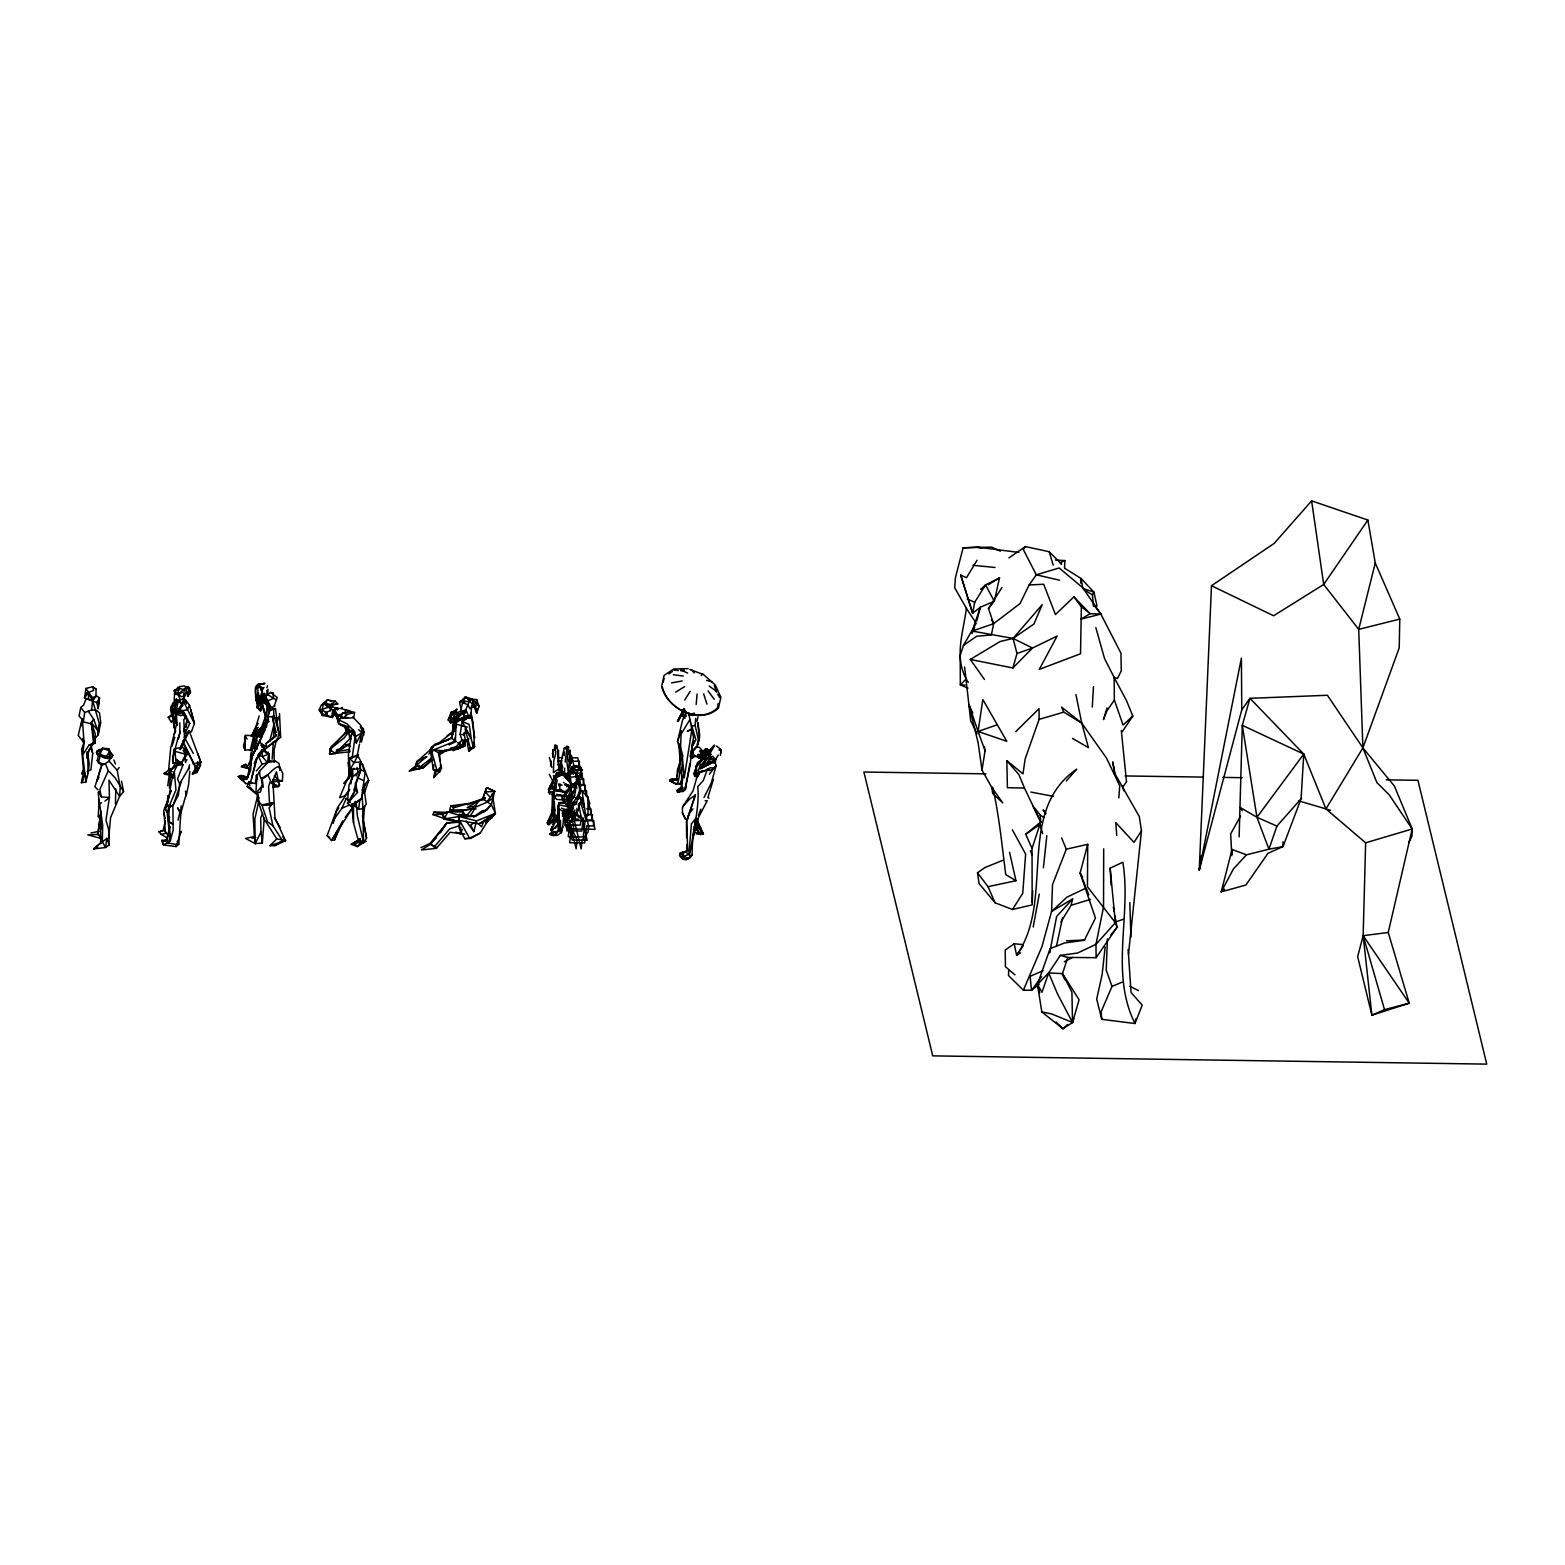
<?xml version="1.0" encoding="UTF-8"?>
<svg xmlns="http://www.w3.org/2000/svg" width="1565" height="1565" viewBox="0 0 1565 1565"><rect width="100%" height="100%" fill="white"/><g stroke="black" fill="none" stroke-linecap="round" stroke-linejoin="round"><path stroke-width="1.5" d="M256.914 706.95C259.007 711.488 254.684 698.401 258.597 700.455M992.719 787.254C999.155 815.854 1001.991 845.354 1005.728 874.581L1015.978 880.723L1009.562 852.338M551.976 812.685L552.465 792.555L554.264 790.403L563.557 791.362M1103.697 848.836L1103.54 906.957L1095.97 944.36L1096.126 957.682L1067.76 957.428L1060.327 955.393L1048.648 972.921L1037.439 984.405L1041.84 1011.949L1062.987 1028.792L1072.514 1022.512L1073.786 1018.678M554.049 799.871L554.264 790.403L564.985 792.36M677.136 778.451L670.348 779.487L669.663 780.779L676.432 784.241L680.795 783.928L683.103 775.144M1111.189 885.203L1110.152 868.164L1122.848 862.237C1131.652 915.564 1109.663 972.55 1134.958 1023.53L1101.799 1019.324L1096.674 999.096L1102.132 974.623L1105.144 946.942M558.431 814.641L558.353 829.978L560.876 832.717L558.314 834.869C550.117 837.745 546.909 831.328 556.925 831.934L558.94 830.409L558.725 810.494M676.432 784.241L669.663 780.779L670.348 779.487M686.879 844.65L686.761 850.793L682.34 852.671L687.661 850.871L686.722 821.195L695.388 795.098L689.774 798.913L682.516 807.031L682.399 812.783L685.118 819.043M1008.662 971.004L1008.506 975.562L1023.393 990.176L1041.977 946.551L1051.582 911.436L1052.502 884.695L1066.313 849.189L1087.714 844.318L1087.44 886.788L1115.375 922.685L1116.999 927.341L1096.126 957.682M575.685 776.651L575.705 772.386L571.753 772.504L569.895 774.577L571.323 785.982L577.759 780.25L575.685 776.651L571.186 777.14M669.663 780.524L676.021 783.693L677.938 782.793L680.032 772.758L679.66 744.412L682.888 756.032M574.883 789.582L576.722 781.639L577.994 782.402L574.785 786.393C578.952 796.82 564.241 804.762 568.741 814.367L570.599 813.644L571.245 806.562L576.037 801.691M96.052 737.448L98.204 734.631L99.475 724.126L92.609 700.533L95.993 695.506L99.534 697.834L98.165 708.123L96.776 702.548L84.53 698.049L85.919 688.424L92.648 686.742L96.071 689.148L95.974 696.582L92.609 700.533L91.611 709.982L84.686 712.505L83.317 721.895L90.398 723.597L93.802 719.431L88.403 711.39M263.018 689.167L262.411 687.641L258.127 686.389L257.638 695.036L258.577 697.149L260.944 696.347L261.453 700.142L265.15 702.118L267.067 706.402L268.358 706.128L268.084 720.78M362.611 806.562L363.628 842.655L357.739 838.527L353.553 823.034L351.636 804.077L352.947 808.694M488.339 820.08L480.181 833.128L470.674 838.429L464.746 838.703L459.23 828.12L459.288 820.51M679.601 855.468L680.032 853.218L683.103 851.849L679.601 855.468C682.027 860.28 686.859 860.633 690.4 857.307L692.18 854.92C691.495 831.934 700.005 809.692 697.775 786.667L703.252 780.602L707.439 769.315L709.864 770.469L712.114 769.491L716.164 765.559L713.992 759.573L716.34 758.516M473.139 742.397L474.488 746.544L468.815 751.356L468.854 748.755L474.488 746.544L473.139 722.697L470.869 712.76L474.743 737.976M256.308 699.301L257.403 703.448L258.382 694.547L257.521 702.372L256.914 698.01L257.599 695.76L257.521 702.372M564.124 755.797L564.202 752.002M1201.333 855.742L1199.259 870.12L1241.397 658.122L1241.769 709.786L1199.259 870.12L1211.486 585.721L1274.145 543.446L1311.627 500.878L1367.869 520.049L1375.263 562.97L1399.775 619.094L1399.227 647.832L1362.9 747.894L1325.946 808.909L1298.696 800.85M454.593 716.653L452.891 733.848L454.632 726.219M709.864 770.469L707.38 769.784L708.652 769.706L696.014 773.482L702.939 770.802L696.014 773.482L695.095 770.645L697.364 762.879L706.93 754.839L704.817 749.987L706.93 754.839L705.893 756.951L705.15 756.091L695.427 766.752M552.523 833.167L554.519 832.169L549.706 834.204L555.497 835.006L558.685 830.546L559.038 802.649L565.884 802.141M984.502 587.09L980.746 589.399L985.559 584.86L999.526 577.857L994.303 601.273L980.336 607.22L972.217 631.067L993.599 623.692L1020.028 603.581L1029.124 584.958L1043.679 584.254L1055.456 614.556L1073.883 596.852L1081.356 606.77L1080.515 653.779L1039.297 669.37L1057.138 636.055L1032.489 648.027L1016.996 653.505L1012.888 667.981L970.32 659.432L984.463 679.484M968.265 682.36C953.007 658.748 963.336 633.16 966.368 608.355L954.709 587.716L955.413 577.759L963.101 547.828L977.284 547.124L1018.854 552.425M108.67 838.194L110.587 817.634L119.566 796.37L109.022 780.211L109.413 797.544L105.99 820.119L108.591 829.411L109.257 844.924L105.461 847.545L102.292 841.52L102.703 825.538L99.104 800.106L98.282 816.245L100.512 819.943L100.962 829M115.438 803.823L115.79 788.916M580.126 787.175L579.969 779.624M573.123 803.354L572.555 813.937L567.195 819.395L567.508 823.053L573.181 821.234L575.724 816.265M1239.128 836.864L1242.297 725.319L1249.966 698.323L1303.762 754.076L1325.946 808.909L1365.639 842.811L1363.154 935.674L1371.899 1015.235L1409.243 1003.185L1388.233 932.466L1412.197 828.981L1394.415 786.08L1362.9 747.894L1327.394 695.271L1249.966 698.323L1241.769 709.786M322.038 715.303L323.486 714.031L332.445 717.474L332.289 714.012L334.147 713.151L332.445 717.474L322.038 715.303L322.175 710.119L327.183 713.249M455.454 719.509L458.643 714.501L455.513 710.569L451.19 712.212L450.544 722.991L454.398 721.191L453.204 717.709M553.032 818.886L549.002 824.912L548.22 822.603C545.442 826.496 553.951 822.74 553.893 818.886M267.067 706.402L265.228 724.575M1375.263 562.97L1358.713 629.365L1362.9 747.894L1376.926 782.656L1389.153 794.766L1412.197 828.981L1411.982 836.121L1408.793 842.616M86.858 758.282L87.092 751.67M259.184 737.213L256.484 733.066L260.983 733.007L255.878 734.318L260.572 737.154L260.964 731.403M348.291 730.757L331.017 746.857L329.511 753.958L335.458 753.489L349.21 743.845M677.215 776.299L680.11 760.923L678.799 743.258M256.582 688.58L256.953 685.079L258.949 683.709L263.82 684.316L264.994 683.377L263.8 682.966M454.398 720.956L450.603 722.541L448.216 719.978L451.19 712.212L455.141 714.383L450.798 715.283L450.544 722.991L455.141 714.383L458.643 714.501L457.469 715.459L455.513 710.569M179.584 689.735L174.85 689.754L174.165 700.181L177.804 701.511L179.682 700.533L184.083 697.912L184.729 694.195M168.277 840.17L161.919 840.385L163.288 844.865L176.141 846.606L178.782 844.2L180.836 813.154L186.352 793.475L185.492 791.049L186.215 795.607L188.504 784.965L189.815 771.212M558.392 761.353L557.023 745.605L554.753 745.41L555.712 753.743L553.756 761.02L553.384 772.64L559.468 768.513L564.261 748.187L567.117 746.309L568.604 747.131L566.863 762.116L568.662 774.519L566.1 777.062L569.699 782.265M569.66 765.715L569.777 762.527L570.99 763.387L568.975 766.596M1032.274 902.516L1032.704 890.661M1107.394 938.902L1106.22 970.104L1112.011 986.38L1101.056 1011.909L1101.799 1019.324M186.939 754.643L174.947 751.317L172.659 757.264L172.776 763.133L176.082 763.348L174.947 751.317L175.886 748.539L182.342 747.19L186.274 750.398L186.939 754.643L181.383 763.231L173.598 766.4L169.744 771.291L167.768 785.728M257.403 703.448C257.99 699.555 250.967 682.262 259.986 685.959C263.566 688.502 262.666 717.592 258.577 708.299L259.223 703.311L263.253 695.114L260.123 703.976C267.459 688.835 252.2 674.143 256.132 701.12L257.56 694.39M264.778 695.251L266.265 697.794L264.661 698.577L264.524 693.569L261.707 700.357M583.178 818.397L578.659 817.282L577.172 815.365L577.309 811.687M681.303 730.698L677.528 741.477L682.34 756.423L681.264 789.327L683.064 776.22M88.168 773.032L87.601 752.198L89.185 763.759L88.168 773.032L85.86 782.011L81.419 782.715L83.591 771.838L81.634 749.107L84.471 741.047M86.173 776.123L85.86 782.011L82.671 754.936L89.107 744.979L94.8 743.219L94.976 738.837M273.542 737.487L274.09 723.949L272.369 716.653L273.797 715.459L273.719 709.278L271.273 707.654L265.502 696.073L270.628 692.415L273.503 693.471M172.776 763.133L173.832 749.342L175.886 748.539M349.914 776.827L348.936 777.707L348.447 753.743L352.203 730.366L355.157 736.606L352.027 758.477M558.138 811.159L557.453 821.586L556.299 814.993M680.54 748.207L681.127 734.005L689.872 719.665L688.854 712.994L692.239 715.42L693.549 715.283L692.317 713.836L694.469 713.131L692.239 715.42L688.424 714.52L693.099 714.246M176.062 723.734L176.512 713.836L185.648 699.868L189.541 705.404L194.451 723.539L191.497 731.501L185.022 733.281L183.848 730.112L187.135 720.526L182.362 712.877L179.173 710.96L187.194 709.884L189.541 705.404M174.302 767.75L174.537 762.957M271.117 781.815L282.404 781.17L282.756 773.325L279.431 766.635C271.782 765.891 259.614 790.579 259.653 771.056L269.278 760.903L275.773 761.294L279.176 763.642L279.802 769.941M568.193 778.49L569.993 750.281L568.643 754.056M89.107 744.979L94.8 743.219L95.289 733.848L91.318 722.717L97.676 730.268L98.204 734.631L100.747 722.658L99.534 712.897L96.287 710.197L91.611 709.982M165.068 818.671L163.679 810.69L167.338 801.691L167.964 795.646L168.238 800.028M364.625 805.74L363.373 821.703L366.582 838.077L363.628 842.655L357.387 815.971L356.194 802.884M549.882 794.355L548.474 789.347L554.127 786.804L556.045 777.59C559.566 775.888 560.524 774.538 562.402 772.582L568.662 774.519M351.929 779.409L352.418 770.137L352.927 774.812M553.736 820.882L552.738 800.165L553.756 795.803L566.1 795.763L559.703 795.137M101.001 811.296L97.832 834.38L101.392 838.058M553.228 797.446L552.367 812.431L550.587 816.539M577.152 776.533L577.309 773.658L575.705 772.386M471.554 705.737L470.987 715.635L469.402 717.865L466.037 718.335L463.592 714.853L469.285 701.433L459.562 701.746L460.716 707.849M169.47 775.888L169.744 771.291L179.701 762.155L183.105 764.62L177.588 778.998L179.623 783.85L178.41 795L173.128 805.212L168.727 807.168L167.494 812.548L165.01 809.203C171.681 794.883 169.098 778.94 177.334 765.363L183.105 764.62M456.354 741.438L448.959 744.744L455.395 741.028L456.217 721.543L465.49 716.105L471.339 715.557L462.184 721.445L460.09 734.376L462.047 740.088L455.845 746.935L450.622 748.109M1064.513 567.743L1064.943 560.583L1055.397 560.035M1092.272 707.067L1093.505 686.624M197.66 761.666L196.994 772.523L192.378 774.108L196.349 767.496L192.378 774.108L197.601 770.058L200.672 764.679L196.994 772.523L197.601 770.058M691.417 750.965L693.549 737.663L689.872 719.665L695.936 739.795L692.473 745.722L690.419 756.893L693.158 757.577L695.349 755.641M708.73 750.672L708.045 749.557L705.306 751.572L704.348 753.763L705.639 755.934L708.769 749.987L705.971 748.657L708.73 750.672L707.947 752.55M1301.082 798.776L1303.762 754.076L1242.297 725.319L1256.93 817.282L1268.941 849.189L1283.007 846.587L1301.082 798.776L1276.923 826.105L1268.941 849.189L1246.483 854.823L1233.474 868.849L1221.209 891.874L1245.857 885.027L1267.983 853.297L1283.007 846.587L1282.987 841.794M257.971 794.629L256.797 792.673L258.166 801.182L261.805 804.86L269.63 804.997L268.574 786.667L270.53 780.661L267.83 774.714L261.375 778.548L262.216 785.61L260.494 791.988L255.858 793.514L256.934 776.181L259.653 771.056M692.434 757.969L694.117 756.325L690.419 756.893M186.215 795.607L186.352 793.475M245.529 764.698L241.206 766.85L249.089 768.708L246.292 766.85L249.304 764.483L254.156 742.495L255.701 727.529L259.164 715.87M569.464 808.107L568.525 803.412L567.743 806.894L569.464 808.107L570.032 805.193L568.173 802.336L569.327 803.275L567.117 805.662L567.899 802.199L571.988 802.747M576.624 797.778L578.17 799.011L580.908 790.384L582.082 790.912L585.76 815.815M699.535 737.369L697.638 745.038L699.535 737.369L697.54 722.658M251.945 749.928L244.903 749.987L244.629 736.763L245.568 735.394L254.43 735.648M272.154 759.142L273.366 741.986M1114.71 773.873L1112.735 761.901L1115.004 773.834L1139.32 816.597L1141.452 830.859L1128.482 954.239L1131.045 992.464L1142.215 1005.16L1134.958 1023.53L1135.701 1018.893M97.891 789.777L94.917 786.726L101.784 765.52L109.178 761.255L110.156 756.756L109.178 761.255L117.199 770.273L120.251 787.215L119.566 796.37L123.596 791.577L121.483 781.15M180.308 713.797L180.64 709.141L176.16 714.481L177.354 725.241M567.938 813.546C571.949 814.602 568.271 814.25 567.704 811.765L568.408 813.604M681.929 786.96L676.706 790.384L677.43 791.89L683.299 791.46L685.431 789.425L685.783 784.73M696.014 773.482L696.582 766.889L709.767 751.493L708.417 757.362L701.824 766.165M169.861 826.887L169.157 836.14L170.311 840.581L167.631 842.987L166.633 839.74L169.861 826.516M257.423 796.8L253.061 814.035L254.371 836.532L245.588 838.449L255.212 843.633L262.333 843.026L264.25 818.123M180.797 810.22L181.149 805.877M265.385 729.349L251.652 757.03L250.596 770.41L247.231 778.666L242.125 780.387L238.291 776.573L241.284 775.321L246.859 777.57L248.17 776.807L245.236 778.333L239.308 777.883M1118.799 797.876L1119.757 785.904L1106.494 758.086L1081.748 723.108L1061.559 707.106L1063.789 712.134L1081.748 723.108L1088.438 747.64L1072.495 738.426M258.44 700.064L257.932 705.815M568.506 822.818L566.96 822.095L567.195 819.395M700.298 768.317L700.494 765.95L707.263 757.519M441.154 766.185L437.124 770.939L431.901 752.354L433.525 749.968L438.317 752.648L441.506 768.317L437.124 770.939L433.388 769.765L433.818 764.913M691.828 756.228L692.747 751.689L696.601 747.092L698.42 739.678L695.134 725.397L695.74 718.198M244.844 740.734L243.494 745.996L244.531 748.774L244.727 746.407M364.136 771.271L362.258 763.603L365.251 771.545L361.495 798.365L351.91 806.992L347.45 803.256L355.998 788.897L355.431 783.654L360.889 769.902L359.441 763.7M464.942 834.086L460.286 833.656L460.834 827.239M564.672 768.18L564.437 773.873L570.873 782.461M554.362 750.222L554.753 745.41M560.466 820.295C560.544 850.577 563.889 817.067 564.319 810.377L563.909 818.925L568.917 819.004L566.51 809.085M696.171 704.406L697.11 694.038M567.841 799.441L568.193 795.685M172.267 771.662L168.609 769.882L170.742 747.777L176.962 722.6M169.353 787.88L170.82 773.09L173.265 778.294M477.149 708.925L476.738 713.151L474.215 707.106M1080.711 583.08L1081.161 578.541L1064.572 568.193M261.062 736.059L257.286 733.242M571.421 793.533L571.127 796.409L571.988 792.77M347.626 799.363L349.093 784.965L352.927 776.651L360.889 769.902L365.251 771.545L368.734 780.407L364.215 793.357L362.434 789.679M710.764 759.162L709.884 753.489L714.677 745.41M350.971 783.889L352.418 770.137M258.01 700.514L257.54 708.143M271.449 783.322L272.525 781.698L271.449 783.322L277.064 785.337L273.229 786.276M1043.386 867.812L1046.829 835.612M91.063 745.155L92.726 753.567L90.907 769.804L87.19 771.506M440.058 760.766L439.393 752.022L438.317 752.648L459.738 746.094L460.227 741.732M462.047 740.088L465.842 740.01L464.668 746.133L453.067 750.691M109.452 756.501L109.257 748.755L102.41 748.227L99.182 751.748L100.121 754.193L106.087 756.678L109.452 756.501L110.646 754.956M187.624 696.347L190.5 692.18L186.704 686.722L185.55 695.74L181.364 696.66L174.106 690.908L179.506 686.605L183.985 686.018L189.267 687.583L190.5 692.18L187.624 696.347L189.267 687.583L186.704 686.722L178.41 693.941L177.588 687.524L184.298 689.93L183.672 695.251M700.827 768.317L712.662 762.409L714.736 763.446M550.587 765.989L551.173 760.883M570.795 760.355L571.401 755.249L574.277 767.163L567.841 767.065M567.097 809.868L565.024 825.518L571.675 825.616L569.68 842.753L584.704 842.968L586.679 825.851L593.331 825.948L593.918 820.823L565.611 820.412M571.753 770.547L572.242 766.322L578.894 766.42L579.5 761.294L568.545 761.138M568.056 820.06L568.78 813.722L562.128 813.604M569.973 821.781L568.252 836.786L583.256 837.021L585.232 819.884L591.883 819.982L592.489 814.876L585.819 814.778M581.789 778.314L582.376 773.208M583.236 784.28L583.823 779.155L579.383 779.096M581.378 816.441L580.361 825.107L565.356 824.892M584.664 790.227L585.271 785.121L580.83 785.043M583.295 818.162L581.808 831.054L566.804 830.839L567.802 822.173L572.144 840.033L587.149 840.249L581.847 818.436M586.112 796.174L586.699 791.068L582.278 790.99M587.853 799.578L588.147 797.015M589.007 808.088L589.594 802.962M590.455 814.035L591.042 808.929L586.601 808.851M82.671 754.936L84.099 742.945L82.378 719.587L79.052 716.066L80.754 707.537L83.551 705.228L86.153 698.655M574.648 790.423L570.873 797.778L572.418 792.829M578.972 796.213L581.104 798.111L580.185 804.664L578.776 804.684L581.339 818.065M576.918 778.94L580.439 776.71L581.847 769.55L580.791 767.574L575.705 765.618L573.572 766.322M175.476 713.757L178.293 701.218L181.97 704.054L184.083 697.912L186.509 703.957M259.36 700.944L259.907 696.66M565.161 762.038L567.117 746.309M572.829 808.342L573.279 805.486L576.37 804.038L577.505 799.05L581.104 798.111L580.576 802.473L578.268 804.645L578.991 808.557L575.333 816.089L574.179 815.13L574.844 809.888M267.361 694.938L268.104 689.265M569.425 757.225L570.11 762.272M257.423 779.174L256.445 775.164L255.33 783.635L248.855 781.854L247.094 786.686L255.858 793.514L262.216 785.61M266.441 727.216L270.06 705.971M184.866 756.13L185.433 762.409L186.9 759.534M101.764 837.06L97.832 834.38L99.984 818.612M265.444 748.344L262.235 747.366L261.238 745.155L262.294 744.236L267.459 747.209L280.624 737.35L279.509 713.581M98.008 708.945L99.534 697.834L96.776 702.548M364.332 790.129L366.21 804.175L363.021 808.675L358.6 809.222L359.911 799.715M458.682 820.236L459.484 814.465L475.584 816.265L486.754 810.044L491.371 804.684L494.697 791.323L486.656 787.567L482.724 798.678L491.371 804.684L495.381 813.37L491.723 817.928L478.831 823.972L458.682 820.236L459.484 814.465L468.815 816.128M81.302 725.906L82.241 719.215M248.522 774.401L252.65 755.132L257.306 746.857M257.423 733.555L256.758 735.237L256.875 732.909M257.775 733.965L265.698 724.908L256.191 731.872L261.179 736.782L260.181 736.43M250.439 757.088L251.085 752.491M106.792 838.351L105.461 847.545L93.626 848.895L106.792 838.351L109.257 844.924M1049.489 952.909L1050.095 948.664L1064.572 942.952L1084.349 940.272L1095.441 918.049L1080.124 873.016L1087.714 844.318M569.953 761.04L569.993 750.281M567.743 780.505L568.212 777.296L560.896 769.647L560.563 765.559L559.39 768.669L559.018 765.774M991.701 787.293L992.719 793.475L1002.813 802.943L991.701 787.293L981.998 770.097L985.05 750.77L978.066 731.461L982.84 699.575L1006.804 741.282L978.066 731.461L968.911 704.7L964.588 666.886M569.601 805.173L568.936 808.264L569.601 805.173L567.899 802.199L569.327 803.275L566.53 797.387L568.486 795.763L572.868 784.143L574.805 789.327L567.019 799.48L568.31 802.962M186.079 727.392L187.135 720.526L189.776 723.539L185.022 733.281L191.497 731.501M259.947 698.049L260.26 696.034M694.488 828.1L692.845 838.547L698.088 819.375M256.993 749.244L257.853 743.786L262.411 736.156M568.115 817.869L571.088 816.91L568.271 817.771L566.96 822.095M264.994 719.861L265.502 716.75L261.453 700.142L264.602 699.359L267.459 701.922L265.15 702.118M699.907 772.582L697.11 776.964L694.821 776.26L695.623 771.349M453.909 720.272L452.755 727.177L455.161 717.044L464.003 711.508M715.694 758.888L714.716 762.938L716.398 758.164M325.227 711.508L326.909 714.52L322.84 715.518L319.24 709.864L322.351 709.297L323.251 703.937L327.809 699.79L331.584 701.609M468.815 751.356L467.622 744.96L468.717 738.484M558.764 811.003L556.69 822.055L558.646 823.64L551.721 830.859L551.702 826.731M188.68 769.628L189.502 764.835M552.699 752.061L552.914 749.733L553.091 755.406M579.93 784.358L580.243 782.539L581.006 786.334M685.431 789.425L689.813 763.798M718.178 703.507L717.396 708.065C699.105 725.045 666.67 708.632 661.662 686.292L664.049 675.454L673.713 668.979L688.091 668.627M720.33 755.426L721.269 749.655L716.516 746.094M562.559 816.265L563.361 811.746M361.202 761.92L353.612 762.468L349.191 758.008L357.974 756.149L361.202 761.92L359.97 768.787L350.247 769.432L349.191 758.008L358.346 754.878L350.247 769.432M1033.213 926.949L1039.277 894.124M578.678 775.829L578.541 783.459M262.157 764.268L257.99 755.367L262.137 750.007L268.984 753.88L267.341 762.546L262.157 764.268L256.327 770.978M337.277 710.08L337.707 707.869L335.047 708.691L334.421 712.016L338.959 723.656L348.799 729.153L354.336 734.318L353.044 729.877M359.813 742.69L361.75 732.498L358.796 729.72M994.303 601.273L985.559 584.86L974.702 602.271L972.608 613.226L980.336 607.22L976.814 620.953M1049.782 952.342L1056.61 916.503L1072.631 898.975L1071.086 905.294L1060.953 921.942M1001.933 587.56L988.474 608.472L993.599 623.692L991.428 634.94L976.697 636.27L963.473 645.347L959.717 656.928M357.329 755.093L359.481 744.197M262.001 731.872L261.101 735.237L260.925 733.907M455.004 737.78L454.261 741.497L433.525 749.968L446.045 750.965M257.403 707.106L258.245 707.947L257.795 704.837L257.227 707.928L258.245 707.947M571.714 768.63L570.443 770.097L571.069 773.345L570.619 768.904L572.321 768.356M697.52 774.91L693.099 790.755L682.516 807.031M692.571 741.986L690.165 765.207L684.824 789.327L678.643 792.047M696.992 721.348L697.97 716.77M695.173 829.528L696.621 827.2L693.373 829.509M1056.492 946.003L1062.635 917.54M693.275 744.744L694.156 740.695M259.007 800.008L254.841 819.023L255.212 843.633L261.003 831.993L260.69 817.83L262.705 813.526M570.873 774.401L569.993 771.897L575.627 766.537M579.148 795.196L580.595 788.584L577.778 799.167L574.042 797.015L574.785 795.509M361.476 742.006L363.726 731.892L360.302 726.766M97.245 760.61L101.784 765.52L97.245 760.61L98.83 753.508M687.681 819.082L688.796 814.113L692.904 808.89M460.169 746.681L463.788 744.451L464.746 740.206M557.844 758.516L558.431 750.222L558.842 770.195M173.226 712.486L177.178 700.142L173.422 703.996M276.594 739.11L274.071 750.202L274.208 762.116M578.952 777.746L580.243 773.423L580.439 776.71L578.952 777.746L578.737 776.475M459.21 826.926L460.364 821.899L444.069 819.023L442.191 814.309L434.111 811.981L432.938 814.543L446.886 819.512L454.143 819.884M466.077 820.94L473.921 831.602L476.21 821.664M82.026 719.274L78.25 735.433L84.099 742.945M178.038 820.216L179.838 812.548L177.667 807.794L180.836 813.154L179.838 812.548M708.299 755.621L709.806 750.281M250.224 750.652L255.701 727.529L258.166 723.343M573.181 821.234L575.059 815.482M677.528 741.477L682.536 720.233L685.998 711.684M707.869 754.819L709.767 751.493L706.441 748.931L708.769 751.259L704.837 755.347M169.646 817.145L168.648 821.351L170.311 840.581L173.187 830.193L172.893 806.19M240.717 778.216L245.959 783.635L250.4 783.126L256.308 759.103L264.778 748.735M251.926 748.05L256.093 730.914M265.913 702.939L267.654 706.734L270.08 707.752L269.024 709.356L269.806 706.128M277.122 740.851L278.707 734.298L275.46 708.358L269.552 711.019L271.273 707.654L274.912 705.971M180.131 731.383L178.175 739.286L179.858 732.948L179.819 722.913M247.231 778.666L249.52 767.183M558.646 823.64L557.16 820.921M165.381 820.999L163.484 828.589L168.316 836.121M353.788 790.286L360.889 769.902M269.689 741.575L274.09 723.949L276.183 732.694M698.773 755.856L699.086 754.604M705.209 755.484L705.522 753.235M705.189 756.501L705.169 753.411M264.661 698.577L264.524 693.569L261.081 701.961M254.704 748.853L257.345 735.843M663.11 682.399L664.127 678.428M333.267 823.386L336.279 811.707L338.822 807.931M1246.483 854.823L1232.046 849.482L1221.209 891.874L1224.632 889.155M364.43 784.867L368.734 780.407L365.095 784.476L361.495 798.365L350.638 806.053M177.158 841.364L178.782 844.2L176.649 844.396L176.141 846.606L181.207 831.328L180.073 833.323M453.302 732.616L456.217 721.543L464.864 718.12M580.869 770.684L580.067 773.677L576.859 772.758M251.691 778.353L257.345 757.167L254.195 763.446M175.182 748.579L178.214 737.369M171.113 791.734L170.976 790.286L165.01 809.203M581.241 772.464L579.989 777.062L578.248 778.177L577.368 776.494M572.086 791.851L570.403 803.373L568.897 803.295L569.66 795.157M698.42 739.678L699.692 735.002L697.951 722.717M477.56 704.72L476.601 699.594L479.066 706.285L476.738 713.151L475.701 709.082L476.601 699.594L469.617 699.066M261.159 701.922L264.524 693.569M277.67 720.761L278.785 716.79M181.501 781.346L173.128 805.212L168.727 807.168L166.575 803.764M273.914 706.695L277.22 697.54L270.628 692.415M100.864 767.202L96.913 780.974L99.084 777.081M695.408 794.687L686.468 821.332L686.605 837.803M99.475 724.126L97.676 730.268L93.802 719.431L90.398 723.597M692.219 748.911L690.322 755.406L691.241 757.616M476.093 808.851L452.246 810.885L449.644 809.848L450.857 805.819L468.209 803.569M349.738 789.445L337.531 807.716L327.105 835.651L331.506 840.522L334.656 839.896L336.768 832.952M461.108 709.864L460.579 711.625L464.707 711.938M1107.042 707.908L1103.482 719.587L1106.788 711.077L1114.358 700.044L1114.123 677.41L1104.538 658.532L1095.833 627.624M455.395 741.028L451.17 737.976L456.217 721.543M703.722 764.6L705.737 757.969M713.464 779.233L707.83 797.661L709.023 798.17M677.43 791.89L682.477 787.391L683.22 788.134M686.546 859.165L684.218 859.361M262.529 732.283L260.572 737.154L256.758 735.237M171.935 746.388L174.83 737.193M569.699 773.247L570.188 771.721M447.864 811.902L444.069 819.023L446.886 819.512L442.191 814.309L447.864 811.902L463.064 811.981L461.773 816.069L447.864 811.902L442.191 814.309L432.938 814.543M560.876 832.717L562.852 826.496M173.871 710.432L177.178 700.142M558.333 806.484L559.566 802.688L563.791 803.275M1067.76 957.428L1062.498 973.626L1071.927 992.171L1072.514 1022.512L1051.582 1013.905L1041.84 1011.949M435.168 769.863L433.818 777.57L440.861 770.019M1032.039 848.387L1040.725 822.016L1040.138 814.837L1033.174 806.327L1040.725 822.016L1025.701 834.262L1032.039 848.387L1032.176 904.883L1012.457 909.5L995.105 902.79L979.025 883.501L977.499 872.781L984.874 867.577L1002.735 860.359M555.79 788.525L556.299 786.96M257.286 701.844L257.892 700.024M703.409 765.852L705.639 759.318L704.348 753.763L706.421 751.65M251.652 757.03L259.868 741.477L268.3 716.75L272.369 716.653L275.851 736.372L266.089 743.395L266.754 748.305M559.644 789.23L560.211 784.358L558.509 783.948L559.057 786.06M462.966 700.846L460.579 711.625L465.92 709.767L469.402 717.865M551.213 785.963L553.345 779.742M1048.648 972.921L1057.686 994.284L1072.514 1022.512L1079.087 999.722L1062.498 973.626L1048.648 972.921L1041.997 992.269L1037.439 984.405L1050.095 948.664M699.594 771.545L698.186 775.634L698.988 772.367L694.821 776.26L693.725 773.521L695.956 768.924M561.326 789.503L558.099 790.971M1015.763 731.638L1039.043 708.652L1039.101 719.391L1025.134 758.986L1022.982 773.853L1006.843 760.707L1007.41 787.704L1024.469 788.056L1040.725 822.016M262.255 691.339L260.729 695.662L258.577 697.149L258.558 692.806M326.909 714.52L325.5 712.545L330.45 710.647L332.113 705.932L322.351 709.297M555.497 835.006L556.729 831.563L558.94 830.409M681.616 758.223L677.43 769.882L676.765 780.622M702.333 754.213L700.885 757.519L702.47 757.871M702.587 754.232C698.538 767.456 708.495 741.966 702.47 757.929M702.216 757.91L703.937 752.765M254.136 752.511L255.604 748.461M482.724 798.678L486.656 787.567L494.697 791.323L486.598 802.415L475.799 807.031L469.989 816.578M85.919 688.424L92.178 697.52L92.609 700.533L84.53 698.049L86.544 692.571M254.156 748.285L257.071 740.343M561.385 775.281L560.818 773.266L564.261 772.993L569.445 779.937M348.936 777.707L351.323 771.252M454.828 714.579L456.824 709.199L453.028 713.464M570.775 803.138L571.342 801.593L568.506 799.343M451.17 737.976L456.374 724.262L467.407 727.099M100.121 754.193L102.41 748.227L110.059 750.985L106.087 756.678M453.654 728.175L455.161 724.262M174.302 734.513L175.73 730.796M559.742 770.234L561.424 765.852M571.558 785.728L572.262 783.928M698.381 815.482L700.827 809.164M433.818 777.57L436.928 769.55L439.824 772.112M258.401 727.353L254.586 729.486L251.809 736.626L255.741 727.177M251.202 736.215L255.975 727.275M255.017 729.388L251.652 736.019M276.536 700.005L273.523 698.323L267.889 700.827L266.402 704.583L269.024 709.356M96.404 752.256L99.338 749.537L102.566 749.439L97.715 750.535L96.404 752.256L97.46 754.682L107.32 758.438L111.526 757.753L112.856 755.543L110.176 752.178L112.856 755.543L110.411 757.832L107.32 758.438L101.236 756.345M568.408 813.78L569.308 811.511M572.79 784.378L564.613 796.585L564.28 798.443L569.327 803.275M698.89 772.347L698.303 770.293L700.69 764.307M260.768 729.31L265.502 716.516L261.512 702.098L265.346 703.8M483.8 821.312L481.59 826.77L477.56 822.936M972.061 633.492L974.565 627.35M553.345 813.291L548.415 824.559M548.865 821.077L550.137 818.026L547.28 822.701L547.789 824.462M455.493 712.388L456.824 709.199M568.936 808.264L569.19 806.523M83.375 769.882L81.595 774.069L84.08 770.586M268.28 705.267L267.654 706.734L269.982 706.617M553.58 791.988L554.264 790.403M460.09 734.376L463.964 734.689L465.235 731.774M677.41 721.172L683.964 708.769M679.582 854.255L680.032 853.218L682.203 854.353L684.746 859.107M689.519 855.801L695.897 818.358L691.437 823.836L688.835 854.392L682.007 857.014L679.621 854.764M356.253 776.025L357.955 772.151L357.074 767.378M334.656 839.896L342.872 821.253M553.423 788.897L551.369 785.689L555.321 776.807L558.568 773.677M552.641 824.618L554.519 820.373M189.345 767.3L179.623 783.85M333.482 820.158L341.894 808.244L346.295 798.404L349.171 801.143M170.761 805.251L167.494 812.548L165.225 808.772L167.044 805.427M109.452 757.48L100.336 755.21L98.341 762.82L105.598 764.17L108.318 770.723L99.847 789.503L101.314 796.898L109.413 797.544L104.933 801.104M180.405 748.09L186.763 734.024M269.493 707.067L269.024 708.104L270.08 707.752M331.291 750.046L329.511 753.958L349.973 751.767L349.464 749.694M452.246 810.885L453.654 807.794L485.209 798.62M176.434 698.812L171.074 706.382L173.324 706.324M180.327 749.655L188.661 731.638L179.506 748.872L182.342 747.19M256.191 731.872L269.082 721.348M554.186 777.942L557.14 772.464M705.678 756.795L706.089 753.743M705.932 757.147L706.5 755.934A3.15 1.115 -69.1 0 1 705.815 757.362M463.397 699.966L461.127 701.316L465.47 696.914L469.715 700.983L472.434 699.164L473.843 706.5L469.793 708.71L468.033 704.798L462.79 702.665L465.47 696.914L472.434 699.164L479.066 706.285M550.939 830.663L555.282 822.134L554.303 801.3M719.528 749.889L720.154 748.598M257.384 730.033L262.294 730.19L258.166 733.829L264.622 729.74M175.28 765.852L181.383 763.231L185.57 754.584L183.105 750.183L186.274 750.398L185.394 752.061M579.617 775.438L581.847 769.55M695.134 823.914L707.243 800.693L705.111 800.791M682.907 855.527L683.768 853.766M569.347 774.773L569.543 781.835M260.162 703.389L263.077 698.694L261.14 699.946M458.075 820.823L446.651 823.17L430.532 844.239L436.655 848.308L421.415 849.952L430.532 844.239L436.87 847.702L450.231 832.228L460.286 833.656L462.399 829.372M702.529 765.598L705.639 759.318M704.054 797.504L711.253 783.048L716.164 765.559L709.356 774.245M263.253 695.114L260.788 700.064L260.944 710.021L260.103 710.725L258.577 708.299L259.497 709.982M189.169 730.835L184.553 740.01L183.848 719.646L186.489 716.281M433.388 769.765L430.14 749.752L431.627 746.798L451.933 738.132L454.183 725.945L451.718 732.85L437.926 743.825L441.897 741.614M550.156 834.751L549.804 833.597M262.294 744.236L262.314 746.857M680.032 772.758L683.24 766.439M349.093 802.454L355.998 788.897L357.524 792.379L347.45 803.256M362.2 790.168L365.095 784.476M700.866 760.688L702.548 757.362L704.504 758.79L703.311 755.152M87.444 754.173L93.372 742.671L88.755 750.3M585.29 817.986L587.325 814.054L588.107 814.915L585.447 817.81L580.576 802.473L579.304 803.588M720.487 753.215L721.211 751.806M977.029 560.25L966.485 577.778L960.695 575.02L972.608 613.226L960.695 575.02M709.884 753.489L709.532 756.893L712.466 759.358L714.325 758.282M344.026 725.221L354.179 735.413L356.351 742.984L362.024 732.166L361.026 725.534L352.634 716.868M550.411 785.689L548.826 790.071M570.403 803.373L571.342 801.593M677.547 721.406L684.198 708.73M677.821 721.543L684.472 708.867M678.075 721.504L684.531 709.278M254.156 742.495L257.345 736.509M261.355 729.153L264.954 722.463M567.645 748.911L568.604 747.131M572.477 768.885L571.714 773.462M551.721 830.859L551.663 829.02M578.17 784.965L579.246 786.432C582.2 796.487 565.708 806.836 570.599 813.644M554.245 778.098L556.025 774.812M440.098 832.6L446.651 823.17L460.325 822.114M448.216 719.978L450.798 715.283M239.66 777.003L238.291 776.573L245.216 776.475M241.636 766.048L246.351 767.593M1093.485 606.418L1092.429 594.817L1093.935 592.118L1081.161 578.541L1082.647 587.599L1100.88 614.086L1120.99 653.29L1121.264 670.896L1117.488 678.506L1114.123 677.41L1126.507 700.631L1132.806 716.046L1122.301 731.657M83.356 779.292L81.419 782.715L85.136 773.443L83.591 771.838M176.239 701.1L171.72 709.023L176.199 708.026M342.676 821.116L331.506 840.522L353.475 806.445L345.18 817.36M963.473 645.347L976.208 623.261L966.368 608.355M468.854 748.755L473.491 748.266L474.488 746.544M679.543 784.241L682.36 779.448M716.261 758.164L718.296 755.113M176.591 699.242L170.585 709.434L171.954 716.046M345.18 711.195L345.924 709.923L354.57 712.486L353.71 717.807L343.185 718.276L341.17 715.244L342.715 712.76L350.58 711.86L341.229 708.456L335.047 708.691M565.004 785.297L565.884 783.85L568.564 786.999M715.694 762.331L714.07 760.746L707.537 763.368L709.825 759.573L709.062 755.875M351.91 806.992L355.333 801.378M578.991 808.557L570.13 822.075M465.49 716.105L462.184 721.445L471.261 738.797L473.491 748.266M684.727 700.024L690.165 691.378M175.417 721.993L175.319 713.914L183.535 701.531L194.451 723.539L190.754 709.708M466.096 710.901L463.592 714.853L467.466 716.868M555.301 828.257L556.964 825.635M1012.457 909.5L1022.747 893.341L1025.623 854.099L1012.34 829.783M567.841 819.219L572.555 813.937M465.998 816.363L479.673 800.224L484.113 799.578M1240.654 815.971L1230.657 833.852L1231.812 855.664M1141.452 830.859L1133.999 842.4L1115.806 822.642L1116.725 835.338M170.8 769.628L167.396 774.871L163.973 773.56L170.35 769.021M440.508 832.58L446.651 823.17L430.062 843.457L420.907 847.643M84.53 698.049L88.109 692.669L93.607 690.458L92.648 686.742L96.071 689.148M177.804 701.511L179.858 698.42L178.156 694.86L174.419 693.706M555.008 788.936L557.257 780.289L553.364 775.673M1122.692 787.312L1126.507 781.659L1121.303 730.542M555.927 774.088L548.474 789.347L550.097 789.034M176.278 723.519L170.605 708.123L172.483 705.365M259.653 704.837L261.512 702.098L265.913 716.32M1367.869 520.049L1323.697 584.469L1273.617 615.769L1211.486 585.721M1023.393 945.534L1016.604 955.276L1014.218 943.773L1023.099 944.614M1029.124 584.958L1036.343 574.824L1059.133 567.958L1082.647 587.599M117.199 770.273L119.194 767.476M1064.943 560.583L1060.053 562.794L1061.676 564.28L1049.196 551.721L1025.388 546.596L1023.275 549.511L1036.343 574.824L1059.544 580.204M268.358 756.814L269.278 760.903L268.984 753.88L262.137 750.007L257.99 755.367L262.372 756.619L267.341 762.546L275.773 761.294M1041.625 976.619L1031.531 990.312L1023.393 990.176M1242.141 810.67L1240.302 807.501L1256.93 817.282L1303.762 754.076M327.809 699.79L321.392 704.974L319.24 709.864L322.84 715.518M263.077 698.694L260.749 710.94M697.54 775.712L697.11 776.964L696.053 776.299M463.964 734.689L466.624 731.129M562.168 797.348L567.352 805.74L563.537 801.652L562.168 797.348L572.497 783.752M455.982 727.314L455.845 720.233L464.472 710.882M350.677 739.169L347.41 727.177L348.995 731.559L344.28 737.8L329.667 749.537L335.458 753.489L337.923 751.376L349.641 749.439M695.427 828.609L696.621 827.2M349.073 790.325L344.77 795.9L339.605 797.661L350.58 771.369L354.12 768.298M575.431 789.014L571.675 793.827L571.205 788.349L573.592 785.943M709.649 750.339L714.188 745.175M259.223 703.311L261.746 700.161M564.711 795.118L570.051 788.506M705.404 764.483L709.317 759.651L713.992 759.573M1110.876 934.931L1116.999 927.341L1114.965 916.092M988.474 608.472L992.856 603.073M272.584 787.352L278.237 786.647L279.568 785.024L278.237 781.072M458.369 749.087L465.842 740.01M329.667 749.537L348.173 729.603M430.14 749.752L434.757 744.236L448.079 740.069M434.053 847.115L449.742 828.883L458.78 825.87M701.785 753.489L710.823 754.408L700.044 750.378M344.554 733.418L348.095 729.349L347.019 726.59M174.067 704.915L177.256 701.277M1066.313 780.974L1076.7 769.158C1014.883 811.707 1055.671 899.699 1016.604 955.276L1020.556 952.85M344.535 717.318L347.137 714.383L354.57 712.486M428.79 754.095L431.842 750.672M569.308 811.785L563.674 810.435L563.224 813.291M416.779 765.031L409.326 771.056L420.085 768.493L422.765 765.539M259.653 702L260.651 697.129M256.308 759.103L259.516 755.562M262.724 752.002L265.952 748.461M684.12 857.757L685.529 856.192M266.95 687.759L267.459 685.783M355.118 843.965L357.309 846.587L365.917 841.188L361.632 841.853L357.309 846.587L351.323 844.298L360.067 839.075M459.68 747.913L465.685 741.38L463.905 732.948M577.035 780.387L576.918 778.568L576.624 780.759M557.903 776.553L556.045 777.59M349.367 777.688L343.889 783.439L349.21 777.512M579.598 776.181L579.5 774.655L581.163 775.086M966.427 678.662L960.323 684.922L968.05 688.13M1012.888 667.981L1032.489 648.027L1013.064 638.422L972.217 631.067M431.021 759.71L422.667 768.18L417.953 768.63L432.136 757.499M708.045 749.557L703.82 750.828L705.971 748.657M692.18 854.92L689.5 857.62L683.122 859.126L690.4 857.307L685.939 859.889M460.462 701.922L465.47 696.914M341.229 708.456L342.383 707.321M282.776 836.903L285.534 840.562L274.853 845.667L269.923 845.648L276.79 838.899L285.534 840.562L274.99 818.104L272.877 780.524L276.457 771.838L278.12 779.82L282.404 781.17M97.793 847.154L93.626 848.895L102.292 841.52M433.583 759.123L422.667 768.18L415.507 764.796L416.857 761.588L433.212 747.307M483.742 812.039L491.371 804.684M577.172 815.365L576.937 808.205M171.211 721.935L173.617 719.646L172.306 716.261L168.238 717.24L171.211 721.935L174.889 719.548M1067.604 1024.469L1062.987 1028.792L1056.16 1022.004M701.159 675.571L702.841 674.006M566.589 786.726L567.782 785.63M1132.806 716.046L1123.064 725.064L1114.358 700.044M705.717 749.107L703.82 750.828L705.482 749.146L707.517 749.909M337.805 703.898L331.487 704.68L324.62 703.272L329.315 705.737L337.805 703.898L335.34 701.179L329.315 705.737L323.251 703.937L326.381 702.959M572.868 785.2L577.015 784.104L575.451 782.774M430.062 843.457L436.439 837.784M178.469 709.532L183.007 705.561M245.236 778.333L247.192 776.612M416.955 765.187L411.536 769.823L420.085 768.493M707.967 764.131L710.432 762.018L707.537 763.368M331.467 706.539L338.079 708.632L332.836 710.04L326.205 705.6M274.794 740.988L266.676 747.679M183.555 744.275L195.527 767.104L200.966 762.527L197.757 753.274M426.697 756.638L416.838 764.874L416.857 761.588L426.697 756.638L421.102 759.045M172.346 703.644L176.708 700.064M168.609 769.882L170.37 768.474M450.74 733.809L453.615 731.481M266.089 743.395L276.712 734.885M261.688 689.226L264.055 687.348M1039.18 984.287L1031.531 990.312L1030.083 976.345L1043.053 970.691M439.139 754.584L444.89 750.065M550.86 828.844L550.919 830.389M461.342 719.548L464.649 717.005L471.887 718.061L470.009 714.638M668.94 674.006L672.324 671.444M559.155 809.046L562.989 811.179L564.848 810.474L567.332 820.197M575.372 773.071L577.915 771.173M570.364 822.818L571.577 821.938M705.678 764.952L708.808 762.664M447.023 735.902L450.896 733.124M570.482 786.784L568.897 786.51L568.858 788.623L565.904 791.342L562.794 791.538L561.013 789.406M168.238 717.24L172.111 714.52M1025.701 834.262L1039.884 824.422M1014.218 943.773L1005.2 950.033L1005.434 966.759L1014.961 974.838M342.168 748.266L347.939 744.314M1008.897 557.903L1025.388 546.596M576.389 782.891L578.463 781.483L579.735 783.889M101.471 802.669L99.456 804.038L98.165 792.164M455.904 722.795L464.649 717.005L471.887 718.061L470.263 716.027M557.883 776.67L561.17 775.262M438.689 743.668L450.72 738.054M274.853 845.667L282.502 840.64L272.916 825.772L267.576 821.781L261.805 804.86L273.288 802.825L269.121 807.833L272.916 825.772M265.933 727.432L257.971 732.635L259.086 732.772M712.212 758.712L713.718 757.734L712.897 756.286L709.532 756.893M460.521 714.638L466.135 710.98M486.598 802.415L492.995 798.307L492.271 793.553M478.831 823.972L495.381 813.37L492.995 798.307M355.157 736.606L363.726 731.892M675.708 692.141L684.688 686.585M439.159 754.897L446.925 750.105M988.258 584.782L999.526 577.857M178.156 694.86L182.42 692.278M257.012 685.763L259.262 684.531M474.371 822.779L470.674 824.99L473.921 831.602M692.199 728.449L687.289 731.403L691.926 729.212L684.257 777.766L682.34 756.423M471.339 715.557L462.184 721.445L469.207 724.458L471.261 738.797L465.764 728.742M970.32 659.432L1000.074 641.533L1013.064 638.422L1033.937 623.966L1042.212 604.677L1013.064 638.422L1016.996 653.505M360.283 838.938L351.323 844.298L361.632 841.853M562.285 772.817L560.876 773.658L562.128 773.188M269.63 804.997L273.288 802.825L262.529 805.662M695.877 828.159L697.657 827.103M1072.631 898.975L1051.582 911.436L1066.958 897.175L1086.208 887.981L1088.79 894.828M479.673 800.224L467.172 807.599L476.073 805.858M409.326 771.056L419.224 765.246M1064.337 961.79L1072.455 957.447M354.179 735.413L348.154 728.586L338.451 723.734L338.118 719.587L341.776 717.65L347.841 717.65L343.185 718.276L347.137 714.383L342.715 712.76M462.79 702.665L465.353 701.316M700.201 768.982L712.662 762.409M456.237 713.307L460.149 711.273M699.888 766.909L701.218 766.244M702.509 771.721L710.256 767.769L713.21 768.122M568.799 814.074L569.914 814.015M162.525 830.252L159.024 831.895L161.254 834.399L165.479 833.421L164.071 812.802M464.746 838.703L469.578 838.116L480.181 833.128M462.145 713.973L466.135 712.114M568.662 759.455L570.795 760.492L570.99 763.387M455.161 717.044L464.962 712.681M1384.516 1009.64L1363.154 935.674L1409.243 1003.185L1384.516 1009.64L1371.899 1015.235L1357.657 956.606L1363.154 935.674L1388.233 932.466M459.562 701.746L463.181 700.161M170.605 708.123L173.559 711.019L181.207 707.654M341.894 808.244L349.699 804.899M258.421 685.47L257.462 685.861L259.497 685.9M335.027 712.29L337.531 714.618L338.118 719.587L342.148 717.865M570.266 770.606L573.044 769.432L582.024 770.449M268.984 753.88L262.372 756.619L262.137 750.007M1112.011 986.38L1122.105 982.194M459.738 746.094L463.788 744.451M467.466 804.762L485.365 797.583M166.633 839.74L162.467 841.383L163.288 844.865L168.511 842.127L161.919 840.385M571.968 796.546L574.433 796.839M569.347 809.046L567.938 809.574L570.775 809.868M455.337 716.927L459.582 715.361L458.643 712.838M712.231 761.412L714.07 760.746M455.845 720.233L464.649 717.005M685.333 711.351L683.396 710.119M978.066 731.461L996.572 725.025M718.961 749.928L721.269 749.655M551.819 794.648L553.619 794.042M574.003 767.437L575.783 766.83M1114.456 922.313L1123.142 919.359M259.673 710.432L261.825 709.825M176.082 763.348L179.701 762.155L176.219 759.377L181.383 763.231M184.944 714.266L180.738 715.655L175.319 713.914M269.923 845.648L285.534 840.562M550 833.754L556.925 831.934M696.347 833.949L703.448 833.989L696.934 819.884M343.165 747.698L336.886 749.674L335.458 753.489L349.66 738.934L348.995 731.559M257.09 734.728L259.203 734.083M189.776 723.539L183.985 712.368L176.512 713.836M1071.086 905.294L1090.492 899.386M454.398 749.244L464.668 746.133L464.159 740.851M258.479 684.785L261.961 683.729M696.288 770.899L698.303 770.293M564.437 773.873L560.798 773.736M563.987 782.578L563.42 782.539M1365.639 842.811L1412.197 828.981M1039.101 719.391L1063.789 712.134M554.773 745.586L555.908 745.273M692.297 726.18L695.134 725.397M700.122 754.056L710.666 754.584M338.079 708.632L332.836 710.04L332.289 714.012L337.61 717.103L332.836 710.04L336.182 712.212M159.024 831.895L164.54 830.448M1100.88 614.086L1081.082 619.075L1090.159 613.656L1100.88 614.086L1093.524 604.638M92.178 697.52L95.974 696.582M1399.775 619.094L1358.713 629.365L1323.697 584.469L1311.627 500.878M472.826 808.342L463.651 810.553L449.644 809.848M696.249 776.494L697.716 776.162M185.726 729.681L183.848 730.112L185.805 733.633M694.821 776.26L697.853 775.594M977.499 872.781L988.024 886.69L1015.978 880.723M91.103 832.932L99.123 831.348M243.964 764.698L245.627 764.385M441.526 751.63L456.53 748.892M671.541 682.907L682.164 680.971M670.348 779.742L673.361 779.605L671.776 779.311M251.809 838.214L255.819 837.529M486.754 810.044L482.255 810.807L473.471 816.95L475.584 816.265L460.051 816.832L476.543 820.882L495.381 813.37L485.815 823.483L485.463 819.61M444.069 819.023L459.562 816.441M193.043 763.818L200.966 762.527L189.052 730.542M174.106 690.908L176.591 690.556M1060.327 955.393L1077.639 953.007L1095.97 944.36L1115.375 922.685L1110.152 868.164M682.34 852.671L685.881 852.201L688.835 854.392M327.222 703.409L323.251 703.937L329.902 706.695L330.45 710.647M354.023 842.655L365.917 841.188M680.599 670.7L684.257 670.25M670.25 781.248L676.726 779.585L670.074 780.094M177.002 762.448L179.701 762.155M258.127 686.389L257.736 686.761M259.399 683.925L261.844 684.414M573.533 769.784L577.837 769.823M494.697 791.323L485.15 791.988L490.725 797.7M111.526 757.753L103.486 757.577M710.666 754.017L701.355 752.472M177.119 844.63L167.631 842.987M97.832 834.38L87.855 834.869L101.255 838.527M1066.43 940.8L1084.76 939.998M163.973 773.56L167.435 773.423M562.187 798.737L569.171 808.186M558.783 790.032L550.997 788.701M342.011 714.462L337.531 714.618L341.776 717.65M575.998 779.8L577.622 779.761M273.797 715.459L274.658 718.081L277.259 718.022M455.65 805.76L450.857 805.819L453.654 807.794M256.953 735.237L259.105 735.217M557.16 772.66L560.466 773.247L561.307 774.929M255.936 728.644L258.871 730.562M273.288 779.781L278.12 779.82L274.403 775.692M558.236 757.616L562.52 757.675M571.088 757.812L577.759 757.91L580.635 769.804L580.928 767.261L576.507 767.183M562.109 761.04L557.825 760.981L559.272 766.928M985.93 773.853L863.9 772.034L932.74 1055.866L1486.75 1064.122L1417.929 780.309L1386.199 779.84M1125.059 775.947L1203.152 777.101M1222.676 777.394L1242.199 777.688M567.136 772.973L571.44 773.051M566.452 778.901L570.736 778.959M562.481 812.978L577.485 813.213M577.25 814.641L564.163 814.446L563.576 819.571L568.017 819.63M573.925 819.082L578.933 819.16M245.842 777.551L246.859 777.57M965.136 685.04L960.323 684.922L960.225 658.122M434.111 811.981L446.631 812.313M563.83 811.237L573.181 811.863M575.979 777.551L577.876 777.629L577.387 779.096M487.419 817.771L491.723 817.928M568.193 802.239L572.849 802.434M554.538 792.301L549.882 791.323L548.415 792.555L551.095 792.751M98.282 816.245L100.297 816.363M685.431 716.496L682.77 715.831L682.751 710.158M674.006 670.172L678.388 670.524M563.713 800.008L556.514 799.363L553.756 795.803L554.929 797.094M972.961 565.317L995.027 567.469M570.775 773.032L573.044 773.286M673.322 674.75L683.24 676.041M101.412 749.831L96.815 751.2L97.46 754.682M199.009 762.233L200.966 762.527M327.085 699.966L335.34 701.179M559.038 773.051L560.994 775.379M245.822 764.287L247.779 766.107M703.604 753.411L710.451 754.584M710.823 754.408L700.787 753.098L700.729 750.594L702.724 752.393L710.823 754.173M699.946 751.376L704.211 752.022M704.583 752.393L700.866 751.728A3.15 1.115 -69.1 0 0 700.161 752.041M702.744 752.648L706.461 753.313M698.733 756.247L704.328 757.264M704.7 757.636L698.499 755.954M703.428 757.734L697.834 756.717L697.481 755.367M704.72 758.223L699.125 757.225L698.479 755.289M703.428 758.301L697.853 757.303A3.15 1.115 -69.1 0 1 697.403 755.66M704.348 758.653L698.225 757.695A3.384 1.193 -69.1 0 1 698.166 754.31M548.317 823.092L547.32 822.897L554.03 807.168L554.89 810.494M1030.924 792.066L1053.304 796.35M559.546 804.958L572.81 807.736M461.714 725.671L464.649 726.317M701.746 752.022L710.295 754.447M571.421 769.041L575.333 773.266M247.094 786.686L250.302 787.449L255.858 793.514M454.926 718.276L458.467 719.137M263.448 746.877L261.238 745.155L264.27 746.818M977.284 547.124L981.842 548.278M963.101 547.828L991.604 547.104L1000.387 551.173M556.494 794.257L562.989 795.959M267.459 701.922L261.453 700.142M464.649 697.697L467.955 698.596M555.947 747.503L557.14 747.835M562.559 775.125L567.058 777.864L568.31 780.563M694.938 832.463L699.281 833.656L697.579 829.509L694.234 826.613M560.192 802.962L559.038 802.649L557.649 806.66L558.685 830.546M551.349 829.822L552.778 830.232M706.617 680.364L711.86 681.87M179.173 710.96L183.985 712.368M567.997 748.794L564.261 748.187L566.432 748.97M552.875 788.388L554.147 788.799M1325.946 808.909L1330.602 810.377M1082.55 588.381L1093.935 592.118L1096.987 605.988M345.63 744.881L350.521 746.485M561.463 808.146L574.453 812.548M339.957 724.008L348.78 727.06M455.689 832.071L460.286 833.656M703.78 752.804L701.472 757.753L702.705 758.008L701.374 757.616M581.104 798.111L582.454 798.639L584.312 807.462M258.655 736.274L256.171 734.298M551.369 785.689L554.127 786.804M571.186 812.235L577.602 814.954M967.17 598.984L974.702 602.271M569.582 762.351L570.873 762.918L570.795 760.492L568.662 760.825M258.186 685.666L260.709 687.465L261.883 691.691M1256.93 817.282L1276.923 826.105M680.599 669.898L687.661 673.087M692.121 757.734L690.713 756.99M568.33 784.945L569.993 785.728M338.118 719.587L346.706 723.617L354.825 731.814L356.351 742.984M357.368 777.649L363.08 780.407M560.211 784.358L562.109 785.297M689.891 669.527L703.311 674.456L715.303 684.942L720.859 697.247L718.491 708.084C700.279 725.338 667.531 709.473 662.328 686.957M707.869 749.968L707.204 749.322M1129.832 986.263L1138.459 990.606M251.73 783.478L248.855 781.854L249.813 785.591M1084.33 590.025L1092.429 594.817M161.254 834.399L167.69 838.234M169.274 822.036L172.893 824.207L168.648 821.351L169.059 810.103M247.231 738.993L244.629 736.763M577.27 814.68L581.163 817.165M267.772 694.567L273.523 698.323L273.073 692.923M255.701 727.529L257.364 728.664M327.105 835.651L329.667 837.392M256.562 733.887L258.949 735.55M473.843 706.5L469.715 700.983M680.56 787.919L681.988 788.956M571.518 816.363L573.905 818.123M709.16 685.979L716.027 691.124M572.927 814.172L574.179 815.13M1040.138 814.837L1043.816 817.673M1081.356 606.77L1090.159 613.656L1073.883 596.852M343.928 725.886L348.095 729.349M683.181 709.728L684.59 711.606L682.966 710.06M249.481 763.974L248.6 763.251L249.304 764.483M694.88 825.185L700.259 829.763L700.748 834.849M457.645 742.553L460.208 744.764M567.117 805.662L568.467 806.855M352.34 803.588L358.6 809.222M348.565 710.256L351.871 713.288M573.572 785.258L574.785 786.393M361.143 726.61L363.51 728.821L363.823 734.944M583.902 806.934L580.556 797.387M708.045 752.432L709.278 753.606M239.171 776.749L245.959 783.635M108.318 770.723L115.125 777.766L123.596 791.577M346.295 798.404L350.306 802.649M243.768 776.201L246.468 779.155M582.082 790.912L587.794 797.231L589.653 803.314M572.34 796.468L573.455 797.7M1045.968 813.154L1043.112 809.927L1045.635 813.898M1006.843 760.707L1018.893 774.538L1024.469 788.056M558.275 769.432L561.092 775.477M682.77 715.831L684.961 718.374L683.025 716.34L682.027 710.04M695.525 822.544L703.448 833.989L700.553 830.546M691.397 669.624L694.214 672.911M561.522 790.012L562.794 791.538M698.205 756.286L697.931 755.21M573.357 774.362L570.619 771.017L575.02 768.278L574.042 766.909M463.064 811.981L466.937 816.871M80.754 707.537L84.686 712.505M256.953 730.933L258.558 733.007M173.559 711.019L176.16 714.481M708.065 690.908L714.246 699.281M569.327 813.663L568.173 812.059L568.721 813.644M694.88 827.337L699.281 833.656L696.288 828.726M577.994 782.402L579.285 784.28M564.789 776.749L566.002 778.49M272.466 782.344L273.992 784.613L273.014 780.094M179.682 700.533L181.97 704.054M276.79 838.899L264.035 818.886L258.166 801.182M280.624 737.35L274.658 718.081M1082.628 877.202L1080.124 873.016L1085.347 885.849M557.453 773.169L558.157 774.342M331.428 715.772L332.445 717.474M274.364 817.771L280.096 827.513M717.65 694.058L719.685 697.56M266.52 753.352L259.868 741.477M569.738 782.637L570.56 784.065M92.609 700.533L88.109 692.669L88.677 698.831M460.364 821.899L469.578 838.116M184.259 737.174L193.297 753.43M195.527 767.104L182.733 740.832M346.354 726.943L348.584 731.012M462.555 741.869L464.668 746.133M682.399 812.783L685.881 819.395M581.143 770.058L580.106 768.063L580.126 769.511M334.421 712.016L339.233 721.309M696.855 820.647L701.335 829.274M991.486 619.505L993.599 623.692M977.088 733.711L970.672 720.819L968.911 704.7L972.784 713.014M559.546 769.843L560.837 772.504L562.696 767.339L561.092 761.47M98.751 791.557L101.314 796.898M557.805 764.405L559.82 768.669M1062.029 973.469L1064.865 979.788M278.003 781.463L279.568 785.024L278.237 786.647M988.024 886.69L995.105 902.79M1061.579 837.881L1066.313 849.189M256.797 792.673L259.144 798.307M555.438 786.041L549.335 774.362M336.221 714.99L339.018 721.758M82.378 719.587L83.317 721.895M113.873 759.984L115.458 764.013M167.318 803.569L168.727 807.168L175.945 789.875L174.302 771.799L171.915 777.531L170.82 773.09M244.531 748.774L245.568 735.394L244.903 749.987M465.079 728.899L470.596 749.205M344.398 726.101L346.824 732.831M440.391 765.129L441.506 768.317M714.305 685.627L716.633 692.297M1030.435 850.597L1031.844 854.783M475.701 709.082L472.434 699.164L473.784 705.13M703.663 693.862L706.969 704.133M345.415 727.06L346.687 731.227M1049.196 551.721L1053.225 565.141M90.672 746.583L92.726 753.567M336.788 714.364L338.646 720.839M1040.158 824.442L1042.701 833.676M1037.439 984.405L1039.727 993.012M186.274 689.343L187.996 695.956M1122.496 786.021L1123.67 790.697M968.911 704.7L978.184 743.062L981.998 770.097M581.124 771.799L587.384 797.583M589.301 805.525L595.072 829.333L566.745 828.922L562.422 811.061M586.308 816.754L588.714 826.692L588.127 831.798L582.141 840.19L581.143 848.856L572.477 813.135M570.814 814.543L573.709 826.457L573.123 831.563L577.133 840.112L576.135 848.778L570.364 824.97M549.432 757.48L551.839 767.398M355.431 783.654L357.524 792.379M566.53 797.387L567.019 799.48M576.096 784.847L576.898 788.33M172.854 720.448L174.224 727.06L174.008 723.695M1075.918 694.508L1081.748 723.108M82.808 738.367L83.63 742.886M1113.321 907.094L1114.143 911.593M366.582 838.077L362.493 815.561L363.373 821.703L362.943 816.871M83.004 739.169L83.767 743.375M256.347 698.851L256.895 702M94.8 743.219L91.318 722.717L93.587 743.864M552.406 753.156L553.11 757.558M268.143 752.002L269.649 761.47M708.73 755.778L709.317 759.651M984.405 746.525L985.05 750.77M268.358 706.128L268.887 713.816M267.889 700.827L268.75 707.204M348.076 762.507L349.914 776.142M167.827 798.483L168.277 801.789M262.177 778.607L263.272 787.215M261.003 831.993L262.333 843.026M254.371 836.532L255.212 843.633M174.439 728.821L174.028 720.585M685.411 710.432L686.096 716.477M256.445 775.164L256.895 779.253M279.431 766.635L279.822 770.371M167.181 812.352L169.724 837.471M172.874 713.366L174.224 727.06M97.793 730.483L98.204 734.631M1128.072 949.642L1128.482 954.239M467.153 739.795L467.622 744.96M266.578 699.653L266.911 703.409M578.209 767.183L578.385 769.413M266.852 690.38L267.165 694.508M362.043 794.785L363.021 808.675M264.407 696.699L264.602 699.359M100.434 818.808L100.708 823.66M431.627 746.798L431.901 752.354M263.859 693.197L263.976 695.662M195.136 765.676L195.351 770.273M680.716 782.246L680.795 783.928M1232.046 849.482L1232.222 854.177M1129.813 902.575L1130.908 937.259M587.794 797.231L588.107 814.915M170.194 833.715L170.311 840.581M250.38 781.483L250.4 783.126M552.914 749.733L552.973 756.521M268.808 709.18L268.828 713.19M353.494 805.271L353.553 823.034M100.571 813.389L100.649 843.144M705.971 754.017A3.15 1.115 -69 0 1 705.6 755.543M706.539 754.115A3.384 1.193 -69.1 0 1 705.404 757.303M698.753 757.656A3.15 1.115 -69.1 0 1 698.714 754.486M580.869 775.477L578.502 778.177L580.869 775.477M695.545 747.366L693.08 750.222L693.158 754.037L695.779 756.619L699.379 756.423L701.844 753.567L701.746 749.752L699.144 747.17L695.545 747.366M708.182 750.241L706.891 749.263L708.045 750.281M567.665 785.239L564.887 783.928L568.799 786.51L567.665 785.239"/></g></svg>
